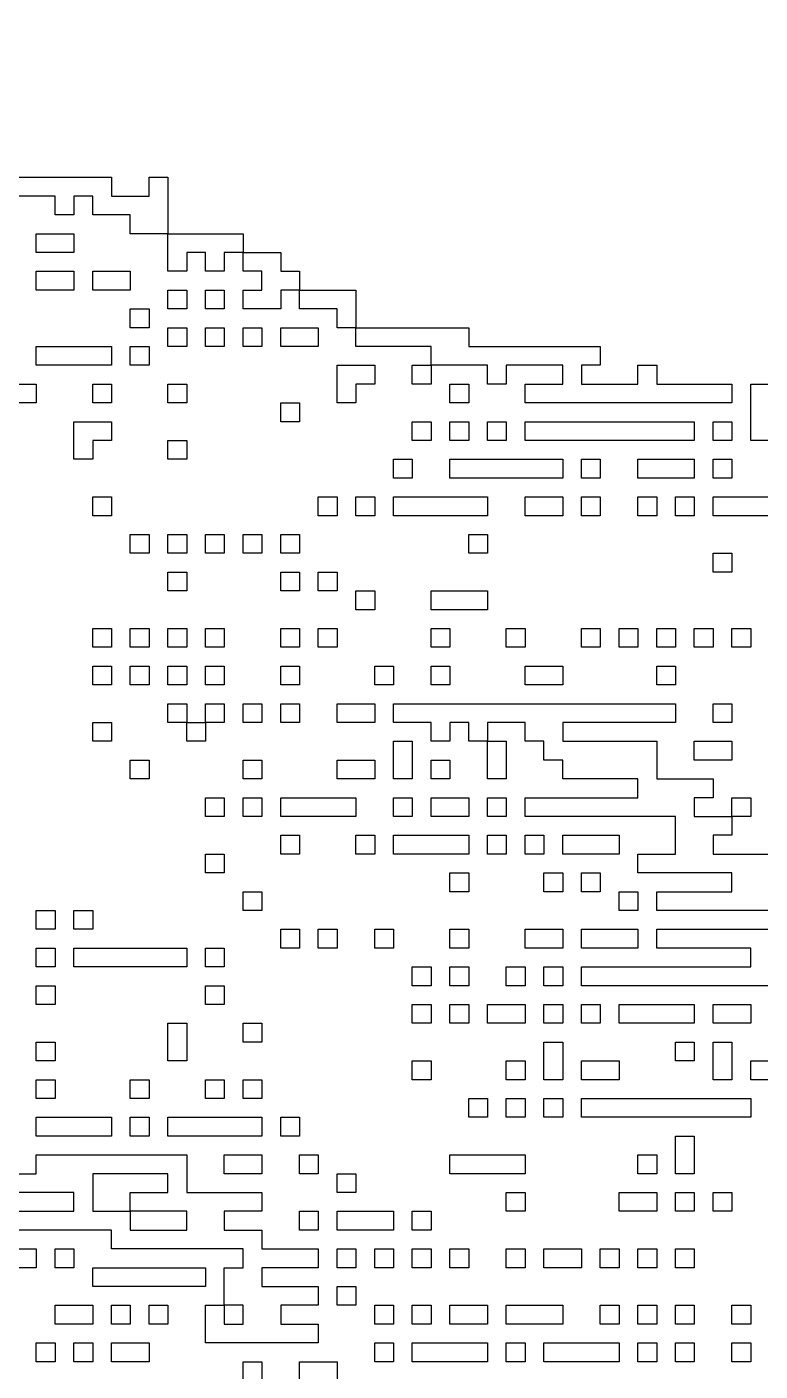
# Model space of a CAD drawing. Header units: inches. Extents: x 0.02 to 6.01, y 0.01 to 5.6.
# Drawn here: x 3.3232 to 3.514, y 3.4716 to 3.8215 of the extents above; entities that cross this region are included whole.
import ezdxf

# ---------------------------------------------------------------- set-up
doc = ezdxf.new("R2010")
doc.units = ezdxf.units.IN
doc.header["$MEASUREMENT"] = 0
for name, color, linetype in [('Bottom Layer', 5, 'Continuous'), ('Bottom Overlay', 54, 'Continuous'), ('Top Layer', 1, 'Continuous')]:
    doc.layers.add(name, color=color, linetype=linetype)

msp = doc.modelspace()

# ---------------------------------------------------------------- linework, layer by layer
at = {"layer": 'Bottom Layer'}
msp.add_lwpolyline([(4.54993, 5.5954, 0.01, 0.01, -0.760418), (3.00371, 0.01993, 0.01, 0.01, 0)], format="xyseb", dxfattribs=at)
at = {"layer": 'Bottom Overlay'}
for p, q in [((3.31585, 3.78231), (3.34521, 3.78231)), ((3.34521, 3.78231), (3.34521, 3.77741)), ((3.355, 3.77741), (3.355, 3.78231)), ((3.355, 3.78231), (3.35989, 3.78231)), ((3.35989, 3.78231), (3.35989, 3.76763)), ((3.33053, 3.77741), (3.32075, 3.77741)), ((3.33053, 3.77252), (3.33053, 3.77741)), ((3.34032, 3.77741), (3.33543, 3.77741)), ((3.33543, 3.77741), (3.33543, 3.77252)), ((3.34032, 3.77252), (3.34032, 3.77741)), ((3.34521, 3.77741), (3.35011, 3.77741)), ((3.35011, 3.77741), (3.355, 3.77741)), ((3.33543, 3.77252), (3.33053, 3.77252)), ((3.35011, 3.77252), (3.34032, 3.77252)), ((3.35011, 3.76763), (3.35011, 3.77252)), ((3.32564, 3.76273), (3.32564, 3.76763)), ((3.32564, 3.76763), (3.33053, 3.76763)), ((3.33053, 3.76763), (3.33543, 3.76763)), ((3.33543, 3.76763), (3.33543, 3.76273)), ((3.35989, 3.76763), (3.35011, 3.76763)), ((3.35989, 3.75784), (3.35989, 3.76763)), ((3.35989, 3.76763), (3.37947, 3.76763)), ((3.37947, 3.76763), (3.37947, 3.76273)), ((3.33543, 3.76273), (3.32564, 3.76273)), ((3.36479, 3.76273), (3.36479, 3.75784)), ((3.36968, 3.76273), (3.36479, 3.76273)), ((3.36968, 3.75784), (3.36968, 3.76273)), ((3.37947, 3.76273), (3.37457, 3.76273)), ((3.37457, 3.76273), (3.37457, 3.75784)), ((3.37947, 3.75784), (3.37947, 3.76273)), ((3.37947, 3.76273), (3.38925, 3.76273)), ((3.38925, 3.76273), (3.38925, 3.75784)), ((3.32564, 3.75295), (3.32564, 3.75784)), ((3.32564, 3.75784), (3.33053, 3.75784)), ((3.33053, 3.75784), (3.33543, 3.75784)), ((3.33543, 3.75784), (3.33543, 3.75295)), ((3.34032, 3.75295), (3.34032, 3.75784)), ((3.34032, 3.75784), (3.35011, 3.75784)), ((3.35011, 3.75784), (3.35011, 3.75295)), ((3.36479, 3.75784), (3.35989, 3.75784)), ((3.37457, 3.75784), (3.36968, 3.75784)), ((3.38436, 3.75784), (3.37947, 3.75784)), ((3.38436, 3.75295), (3.38436, 3.75784)), ((3.38925, 3.75784), (3.39415, 3.75784)), ((3.39415, 3.75784), (3.39415, 3.75295)), ((3.33543, 3.75295), (3.32564, 3.75295)), ((3.35011, 3.75295), (3.34032, 3.75295)), ((3.35989, 3.75295), (3.36479, 3.75295)), ((3.35989, 3.74805), (3.35989, 3.75295)), ((3.36479, 3.75295), (3.36479, 3.74805)), ((3.36968, 3.74805), (3.36968, 3.75295)), ((3.36968, 3.75295), (3.37457, 3.75295)), ((3.37457, 3.75295), (3.37457, 3.74805)), ((3.37947, 3.74805), (3.37947, 3.75295)), ((3.37947, 3.75295), (3.38436, 3.75295)), ((3.39415, 3.75295), (3.38925, 3.75295)), ((3.38925, 3.75295), (3.38925, 3.74805)), ((3.39415, 3.74805), (3.39415, 3.75295)), ((3.39415, 3.75295), (3.40393, 3.75295)), ((3.40393, 3.75295), (3.40883, 3.75295)), ((3.40883, 3.75295), (3.40883, 3.74316)), ((3.35011, 3.74316), (3.35011, 3.74805)), ((3.35011, 3.74805), (3.355, 3.74805)), ((3.355, 3.74805), (3.355, 3.74316)), ((3.36479, 3.74805), (3.35989, 3.74805)), ((3.37457, 3.74805), (3.36968, 3.74805)), ((3.38925, 3.74805), (3.37947, 3.74805)), ((3.40393, 3.74805), (3.39415, 3.74805)), ((3.40393, 3.74316), (3.40393, 3.74805)), ((3.355, 3.74316), (3.35011, 3.74316)), ((3.35989, 3.73827), (3.35989, 3.74316)), ((3.35989, 3.74316), (3.36479, 3.74316)), ((3.36479, 3.74316), (3.36479, 3.73827)), ((3.36968, 3.73827), (3.36968, 3.74316)), ((3.36968, 3.74316), (3.37457, 3.74316)), ((3.37457, 3.74316), (3.37457, 3.73827)), ((3.37947, 3.73827), (3.37947, 3.74316)), ((3.37947, 3.74316), (3.38436, 3.74316)), ((3.38436, 3.74316), (3.38436, 3.73827)), ((3.38925, 3.73827), (3.38925, 3.74316)), ((3.38925, 3.74316), (3.39904, 3.74316)), ((3.39904, 3.74316), (3.39904, 3.73827)), ((3.40883, 3.74316), (3.40393, 3.74316)), ((3.40883, 3.73827), (3.40883, 3.74316)), ((3.40883, 3.74316), (3.43819, 3.74316)), ((3.43819, 3.74316), (3.43819, 3.73827)), ((3.32564, 3.73337), (3.32564, 3.73827)), ((3.32564, 3.73827), (3.33053, 3.73827)), ((3.33053, 3.73827), (3.33543, 3.73827)), ((3.33543, 3.73827), (3.34521, 3.73827)), ((3.34521, 3.73827), (3.34521, 3.73337)), ((3.35011, 3.73337), (3.35011, 3.73827)), ((3.35011, 3.73827), (3.355, 3.73827)), ((3.355, 3.73827), (3.355, 3.73337)), ((3.36479, 3.73827), (3.35989, 3.73827)), ((3.37457, 3.73827), (3.36968, 3.73827)), ((3.38436, 3.73827), (3.37947, 3.73827)), ((3.39904, 3.73827), (3.38925, 3.73827)), ((3.4284, 3.73827), (3.40883, 3.73827)), ((3.4284, 3.73337), (3.4284, 3.73827)), ((3.43819, 3.73827), (3.47244, 3.73827)), ((3.47244, 3.73827), (3.47244, 3.73337)), ((3.34521, 3.73337), (3.32564, 3.73337)), ((3.355, 3.73337), (3.35011, 3.73337)), ((3.40393, 3.72848), (3.40393, 3.73337)), ((3.40393, 3.73337), (3.41372, 3.73337)), ((3.41372, 3.73337), (3.41372, 3.72848)), ((3.42351, 3.73337), (3.4284, 3.73337)), ((3.42351, 3.72848), (3.42351, 3.73337)), ((3.4284, 3.73337), (3.4284, 3.72848)), ((3.44308, 3.73337), (3.4284, 3.73337)), ((3.44308, 3.72848), (3.44308, 3.73337)), ((3.46265, 3.73337), (3.44797, 3.73337)), ((3.44797, 3.73337), (3.44797, 3.72848)), ((3.46265, 3.72848), (3.46265, 3.73337)), ((3.47244, 3.73337), (3.46755, 3.73337)), ((3.46755, 3.73337), (3.46755, 3.72848)), ((3.48223, 3.72848), (3.48223, 3.73337)), ((3.48223, 3.73337), (3.48712, 3.73337)), ((3.48712, 3.73337), (3.48712, 3.72848)), ((3.32075, 3.72848), (3.32564, 3.72848)), ((3.32564, 3.72848), (3.32564, 3.72359)), ((3.34032, 3.72359), (3.34032, 3.72848)), ((3.34032, 3.72848), (3.34521, 3.72848)), ((3.34521, 3.72848), (3.34521, 3.72359)), ((3.35989, 3.72359), (3.35989, 3.72848)), ((3.35989, 3.72848), (3.36479, 3.72848)), ((3.36479, 3.72848), (3.36479, 3.72359)), ((3.40393, 3.72359), (3.40393, 3.72848)), ((3.41372, 3.72848), (3.40883, 3.72848)), ((3.40883, 3.72848), (3.40883, 3.72359)), ((3.4284, 3.72848), (3.42351, 3.72848)), ((3.43329, 3.72848), (3.43819, 3.72848)), ((3.43329, 3.72359), (3.43329, 3.72848)), ((3.43819, 3.72848), (3.43819, 3.72359)), ((3.44797, 3.72848), (3.44308, 3.72848)), ((3.45287, 3.72359), (3.45287, 3.72848)), ((3.45287, 3.72848), (3.46265, 3.72848)), ((3.46755, 3.72848), (3.48223, 3.72848)), ((3.48712, 3.72848), (3.50669, 3.72848)), ((3.50669, 3.72848), (3.50669, 3.72359)), ((3.51159, 3.71869), (3.51159, 3.72848)), ((3.51159, 3.72848), (3.51648, 3.72848)), ((3.32564, 3.72359), (3.32075, 3.72359)), ((3.34521, 3.72359), (3.34032, 3.72359)), ((3.36479, 3.72359), (3.35989, 3.72359)), ((3.38925, 3.71869), (3.38925, 3.72359)), ((3.38925, 3.72359), (3.39415, 3.72359)), ((3.39415, 3.72359), (3.39415, 3.71869)), ((3.40883, 3.72359), (3.40393, 3.72359)), ((3.43819, 3.72359), (3.43329, 3.72359)), ((3.46265, 3.72359), (3.45287, 3.72359)), ((3.46755, 3.72359), (3.46265, 3.72359)), ((3.50669, 3.72359), (3.46755, 3.72359)), ((3.33543, 3.71869), (3.34032, 3.71869)), ((3.33543, 3.70891), (3.33543, 3.71869)), ((3.34032, 3.71869), (3.34521, 3.71869)), ((3.34521, 3.71869), (3.34521, 3.7138)), ((3.39415, 3.71869), (3.38925, 3.71869)), ((3.42351, 3.7138), (3.42351, 3.71869)), ((3.42351, 3.71869), (3.4284, 3.71869)), ((3.4284, 3.71869), (3.4284, 3.7138)), ((3.43329, 3.7138), (3.43329, 3.71869)), ((3.43329, 3.71869), (3.43819, 3.71869)), ((3.43819, 3.71869), (3.43819, 3.7138)), ((3.44308, 3.71869), (3.44797, 3.71869)), ((3.44308, 3.7138), (3.44308, 3.71869)), ((3.44797, 3.71869), (3.44797, 3.7138)), ((3.45287, 3.7138), (3.45287, 3.71869)), ((3.45287, 3.71869), (3.49691, 3.71869)), ((3.49691, 3.71869), (3.49691, 3.7138)), ((3.5018, 3.7138), (3.5018, 3.71869)), ((3.5018, 3.71869), (3.50669, 3.71869)), ((3.50669, 3.71869), (3.50669, 3.7138)), ((3.51159, 3.7138), (3.51159, 3.71869)), ((3.34521, 3.7138), (3.34032, 3.7138)), ((3.34032, 3.7138), (3.34032, 3.70891)), ((3.35989, 3.70891), (3.35989, 3.7138)), ((3.35989, 3.7138), (3.36479, 3.7138)), ((3.36479, 3.7138), (3.36479, 3.70891)), ((3.4284, 3.7138), (3.42351, 3.7138)), ((3.43819, 3.7138), (3.43329, 3.7138)), ((3.44797, 3.7138), (3.44308, 3.7138)), ((3.48712, 3.7138), (3.45287, 3.7138)), ((3.49201, 3.7138), (3.48712, 3.7138)), ((3.49691, 3.7138), (3.49201, 3.7138)), ((3.50669, 3.7138), (3.5018, 3.7138)), ((3.51648, 3.7138), (3.51159, 3.7138)), ((3.34032, 3.70891), (3.33543, 3.70891)), ((3.36479, 3.70891), (3.35989, 3.70891)), ((3.41861, 3.70401), (3.41861, 3.70891)), ((3.41861, 3.70891), (3.42351, 3.70891)), ((3.42351, 3.70891), (3.42351, 3.70401)), ((3.43329, 3.70401), (3.43329, 3.70891)), ((3.43329, 3.70891), (3.46265, 3.70891)), ((3.46265, 3.70891), (3.46265, 3.70401)), ((3.46755, 3.70401), (3.46755, 3.70891)), ((3.46755, 3.70891), (3.47244, 3.70891)), ((3.47244, 3.70891), (3.47244, 3.70401)), ((3.48223, 3.70401), (3.48223, 3.70891)), ((3.48223, 3.70891), (3.48712, 3.70891)), ((3.48712, 3.70891), (3.49201, 3.70891)), ((3.49201, 3.70891), (3.49691, 3.70891)), ((3.49691, 3.70891), (3.49691, 3.70401)), ((3.5018, 3.70401), (3.5018, 3.70891)), ((3.5018, 3.70891), (3.50669, 3.70891)), ((3.50669, 3.70891), (3.50669, 3.70401)), ((3.42351, 3.70401), (3.41861, 3.70401)), ((3.46265, 3.70401), (3.43329, 3.70401)), ((3.47244, 3.70401), (3.46755, 3.70401)), ((3.49691, 3.70401), (3.48223, 3.70401)), ((3.50669, 3.70401), (3.5018, 3.70401)), ((3.34032, 3.69423), (3.34032, 3.69912)), ((3.34032, 3.69912), (3.34521, 3.69912)), ((3.34521, 3.69912), (3.34521, 3.69423)), ((3.39904, 3.69423), (3.39904, 3.69912)), ((3.39904, 3.69912), (3.40393, 3.69912)), ((3.40393, 3.69912), (3.40393, 3.69423)), ((3.40883, 3.69423), (3.40883, 3.69912)), ((3.40883, 3.69912), (3.41372, 3.69912)), ((3.41372, 3.69912), (3.41372, 3.69423)), ((3.41861, 3.69423), (3.41861, 3.69912)), ((3.41861, 3.69912), (3.42351, 3.69912)), ((3.42351, 3.69912), (3.4284, 3.69912)), ((3.4284, 3.69912), (3.44308, 3.69912)), ((3.44308, 3.69912), (3.44308, 3.69423)), ((3.45287, 3.69423), (3.45287, 3.69912)), ((3.45287, 3.69912), (3.46265, 3.69912)), ((3.46265, 3.69912), (3.46265, 3.69423)), ((3.46755, 3.69423), (3.46755, 3.69912)), ((3.46755, 3.69912), (3.47244, 3.69912)), ((3.47244, 3.69912), (3.47244, 3.69423)), ((3.48223, 3.69912), (3.48712, 3.69912)), ((3.48223, 3.69423), (3.48223, 3.69912)), ((3.48712, 3.69912), (3.48712, 3.69423)), ((3.49201, 3.69423), (3.49201, 3.69912)), ((3.49201, 3.69912), (3.49691, 3.69912)), ((3.49691, 3.69912), (3.49691, 3.69423)), ((3.5018, 3.69423), (3.5018, 3.69912)), ((3.5018, 3.69912), (3.52137, 3.69912)), ((3.34521, 3.69423), (3.34032, 3.69423)), ((3.40393, 3.69423), (3.39904, 3.69423)), ((3.41372, 3.69423), (3.40883, 3.69423)), ((3.44308, 3.69423), (3.41861, 3.69423)), ((3.45776, 3.69423), (3.45287, 3.69423)), ((3.46265, 3.69423), (3.45776, 3.69423)), ((3.47244, 3.69423), (3.46755, 3.69423)), ((3.48712, 3.69423), (3.48223, 3.69423)), ((3.49691, 3.69423), (3.49201, 3.69423)), ((3.52137, 3.69423), (3.5018, 3.69423)), ((3.35011, 3.68444), (3.35011, 3.68933)), ((3.35011, 3.68933), (3.355, 3.68933)), ((3.355, 3.68933), (3.355, 3.68444)), ((3.35989, 3.68444), (3.35989, 3.68933)), ((3.35989, 3.68933), (3.36479, 3.68933)), ((3.36479, 3.68933), (3.36479, 3.68444)), ((3.36968, 3.68444), (3.36968, 3.68933)), ((3.36968, 3.68933), (3.37457, 3.68933)), ((3.37457, 3.68933), (3.37457, 3.68444)), ((3.37947, 3.68933), (3.38436, 3.68933)), ((3.37947, 3.68444), (3.37947, 3.68933)), ((3.38436, 3.68933), (3.38436, 3.68444)), ((3.38925, 3.68933), (3.39415, 3.68933)), ((3.38925, 3.68444), (3.38925, 3.68933)), ((3.39415, 3.68933), (3.39415, 3.68444)), ((3.43819, 3.68933), (3.44308, 3.68933)), ((3.43819, 3.68444), (3.43819, 3.68933)), ((3.44308, 3.68933), (3.44308, 3.68444)), ((3.355, 3.68444), (3.35011, 3.68444)), ((3.36479, 3.68444), (3.35989, 3.68444)), ((3.37457, 3.68444), (3.36968, 3.68444)), ((3.38436, 3.68444), (3.37947, 3.68444)), ((3.39415, 3.68444), (3.38925, 3.68444)), ((3.44308, 3.68444), (3.43819, 3.68444)), ((3.5018, 3.67955), (3.5018, 3.68444)), ((3.5018, 3.68444), (3.50669, 3.68444)), ((3.50669, 3.68444), (3.50669, 3.67955)), ((3.35989, 3.67465), (3.35989, 3.67955)), ((3.35989, 3.67955), (3.36479, 3.67955)), ((3.36479, 3.67955), (3.36479, 3.67465)), ((3.38925, 3.67465), (3.38925, 3.67955)), ((3.38925, 3.67955), (3.39415, 3.67955)), ((3.39415, 3.67955), (3.39415, 3.67465)), ((3.39904, 3.67955), (3.40393, 3.67955)), ((3.39904, 3.67465), (3.39904, 3.67955)), ((3.40393, 3.67955), (3.40393, 3.67465)), ((3.50669, 3.67955), (3.5018, 3.67955)), ((3.36479, 3.67465), (3.35989, 3.67465)), ((3.39415, 3.67465), (3.38925, 3.67465)), ((3.40393, 3.67465), (3.39904, 3.67465)), ((3.40883, 3.67465), (3.41372, 3.67465)), ((3.40883, 3.66976), (3.40883, 3.67465)), ((3.41372, 3.67465), (3.41372, 3.66976)), ((3.4284, 3.66976), (3.4284, 3.67465)), ((3.4284, 3.67465), (3.44308, 3.67465)), ((3.44308, 3.67465), (3.44308, 3.66976)), ((3.41372, 3.66976), (3.40883, 3.66976)), ((3.44308, 3.66976), (3.4284, 3.66976)), ((3.34032, 3.65997), (3.34032, 3.66487)), ((3.34032, 3.66487), (3.34521, 3.66487)), ((3.34521, 3.66487), (3.34521, 3.65997)), ((3.35011, 3.65997), (3.35011, 3.66487)), ((3.35011, 3.66487), (3.355, 3.66487)), ((3.355, 3.66487), (3.355, 3.65997)), ((3.35989, 3.65997), (3.35989, 3.66487)), ((3.35989, 3.66487), (3.36479, 3.66487)), ((3.36479, 3.66487), (3.36479, 3.65997)), ((3.36968, 3.65997), (3.36968, 3.66487)), ((3.36968, 3.66487), (3.37457, 3.66487)), ((3.37457, 3.66487), (3.37457, 3.65997)), ((3.38925, 3.65997), (3.38925, 3.66487)), ((3.38925, 3.66487), (3.39415, 3.66487)), ((3.39415, 3.66487), (3.39415, 3.65997)), ((3.39904, 3.65997), (3.39904, 3.66487)), ((3.39904, 3.66487), (3.40393, 3.66487)), ((3.40393, 3.66487), (3.40393, 3.65997)), ((3.4284, 3.65997), (3.4284, 3.66487)), ((3.4284, 3.66487), (3.43329, 3.66487)), ((3.43329, 3.66487), (3.43329, 3.65997)), ((3.44797, 3.66487), (3.45287, 3.66487)), ((3.44797, 3.65997), (3.44797, 3.66487)), ((3.45287, 3.66487), (3.45287, 3.65997)), ((3.46755, 3.65997), (3.46755, 3.66487)), ((3.46755, 3.66487), (3.47244, 3.66487)), ((3.47244, 3.66487), (3.47244, 3.65997)), ((3.47733, 3.65997), (3.47733, 3.66487)), ((3.47733, 3.66487), (3.48223, 3.66487)), ((3.48223, 3.66487), (3.48223, 3.65997)), ((3.48712, 3.65997), (3.48712, 3.66487)), ((3.48712, 3.66487), (3.49201, 3.66487)), ((3.49201, 3.66487), (3.49201, 3.65997)), ((3.49691, 3.65997), (3.49691, 3.66487)), ((3.49691, 3.66487), (3.5018, 3.66487)), ((3.5018, 3.66487), (3.5018, 3.65997)), ((3.50669, 3.65997), (3.50669, 3.66487)), ((3.50669, 3.66487), (3.51159, 3.66487)), ((3.51159, 3.66487), (3.51159, 3.65997)), ((3.34521, 3.65997), (3.34032, 3.65997)), ((3.355, 3.65997), (3.35011, 3.65997)), ((3.36479, 3.65997), (3.35989, 3.65997)), ((3.37457, 3.65997), (3.36968, 3.65997)), ((3.39415, 3.65997), (3.38925, 3.65997)), ((3.40393, 3.65997), (3.39904, 3.65997)), ((3.43329, 3.65997), (3.4284, 3.65997)), ((3.45287, 3.65997), (3.44797, 3.65997)), ((3.47244, 3.65997), (3.46755, 3.65997)), ((3.48223, 3.65997), (3.47733, 3.65997)), ((3.49201, 3.65997), (3.48712, 3.65997)), ((3.5018, 3.65997), (3.49691, 3.65997)), ((3.51159, 3.65997), (3.50669, 3.65997)), ((3.34032, 3.65019), (3.34032, 3.65508)), ((3.34032, 3.65508), (3.34521, 3.65508)), ((3.34521, 3.65508), (3.34521, 3.65019)), ((3.35011, 3.65508), (3.355, 3.65508)), ((3.35011, 3.65019), (3.35011, 3.65508)), ((3.355, 3.65508), (3.355, 3.65019)), ((3.35989, 3.65508), (3.36479, 3.65508)), ((3.35989, 3.65019), (3.35989, 3.65508)), ((3.36479, 3.65508), (3.36479, 3.65019)), ((3.36968, 3.65019), (3.36968, 3.65508)), ((3.36968, 3.65508), (3.37457, 3.65508)), ((3.37457, 3.65508), (3.37457, 3.65019)), ((3.38925, 3.65508), (3.39415, 3.65508)), ((3.38925, 3.65019), (3.38925, 3.65508)), ((3.39415, 3.65508), (3.39415, 3.65019)), ((3.41372, 3.65019), (3.41372, 3.65508)), ((3.41372, 3.65508), (3.41861, 3.65508)), ((3.41861, 3.65508), (3.41861, 3.65019)), ((3.4284, 3.65019), (3.4284, 3.65508)), ((3.4284, 3.65508), (3.43329, 3.65508)), ((3.43329, 3.65508), (3.43329, 3.65019)), ((3.45287, 3.65019), (3.45287, 3.65508)), ((3.45287, 3.65508), (3.46265, 3.65508)), ((3.46265, 3.65508), (3.46265, 3.65019)), ((3.48712, 3.65508), (3.49201, 3.65508)), ((3.48712, 3.65019), (3.48712, 3.65508)), ((3.49201, 3.65508), (3.49201, 3.65019)), ((3.34521, 3.65019), (3.34032, 3.65019)), ((3.355, 3.65019), (3.35011, 3.65019)), ((3.36479, 3.65019), (3.35989, 3.65019)), ((3.37457, 3.65019), (3.36968, 3.65019)), ((3.39415, 3.65019), (3.38925, 3.65019)), ((3.41861, 3.65019), (3.41372, 3.65019)), ((3.43329, 3.65019), (3.4284, 3.65019)), ((3.46265, 3.65019), (3.45287, 3.65019)), ((3.49201, 3.65019), (3.48712, 3.65019)), ((3.35989, 3.6404), (3.35989, 3.64529)), ((3.35989, 3.64529), (3.36479, 3.64529)), ((3.36479, 3.64529), (3.36479, 3.6404)), ((3.36968, 3.6404), (3.36968, 3.64529)), ((3.36968, 3.64529), (3.37457, 3.64529)), ((3.37457, 3.64529), (3.37457, 3.6404)), ((3.37947, 3.6404), (3.37947, 3.64529)), ((3.37947, 3.64529), (3.38436, 3.64529)), ((3.38436, 3.64529), (3.38436, 3.6404)), ((3.38925, 3.64529), (3.39415, 3.64529)), ((3.38925, 3.6404), (3.38925, 3.64529)), ((3.39415, 3.64529), (3.39415, 3.6404)), ((3.40393, 3.6404), (3.40393, 3.64529)), ((3.40393, 3.64529), (3.41372, 3.64529)), ((3.41372, 3.64529), (3.41372, 3.6404)), ((3.41861, 3.6404), (3.41861, 3.64529)), ((3.41861, 3.64529), (3.49201, 3.64529)), ((3.49201, 3.64529), (3.49201, 3.6404)), ((3.5018, 3.6404), (3.5018, 3.64529)), ((3.5018, 3.64529), (3.50669, 3.64529)), ((3.50669, 3.64529), (3.50669, 3.6404)), ((3.34032, 3.6404), (3.34521, 3.6404)), ((3.34032, 3.63551), (3.34032, 3.6404)), ((3.34521, 3.6404), (3.34521, 3.63551)), ((3.36479, 3.6404), (3.35989, 3.6404)), ((3.36479, 3.63551), (3.36479, 3.6404)), ((3.36479, 3.6404), (3.36968, 3.6404)), ((3.36968, 3.6404), (3.36968, 3.63551)), ((3.37457, 3.6404), (3.36968, 3.6404)), ((3.38436, 3.6404), (3.37947, 3.6404)), ((3.39415, 3.6404), (3.38925, 3.6404)), ((3.41372, 3.6404), (3.40393, 3.6404)), ((3.4284, 3.6404), (3.41861, 3.6404)), ((3.4284, 3.63551), (3.4284, 3.6404)), ((3.43819, 3.6404), (3.43329, 3.6404)), ((3.43329, 3.6404), (3.43329, 3.63551)), ((3.43819, 3.63551), (3.43819, 3.6404)), ((3.45287, 3.6404), (3.44308, 3.6404)), ((3.44308, 3.6404), (3.44308, 3.63551)), ((3.45287, 3.63551), (3.45287, 3.6404)), ((3.49201, 3.6404), (3.46265, 3.6404)), ((3.46265, 3.6404), (3.46265, 3.63551)), ((3.50669, 3.6404), (3.5018, 3.6404)), ((3.34521, 3.63551), (3.34032, 3.63551)), ((3.36968, 3.63551), (3.36479, 3.63551)), ((3.41861, 3.62572), (3.41861, 3.63551)), ((3.41861, 3.63551), (3.42351, 3.63551)), ((3.42351, 3.63551), (3.42351, 3.62572)), ((3.43329, 3.63551), (3.4284, 3.63551)), ((3.44308, 3.63551), (3.43819, 3.63551)), ((3.44308, 3.63061), (3.44308, 3.63551)), ((3.44308, 3.63551), (3.44797, 3.63551)), ((3.44797, 3.63551), (3.44797, 3.62572)), ((3.45776, 3.63551), (3.45287, 3.63551)), ((3.45776, 3.63061), (3.45776, 3.63551)), ((3.46265, 3.63551), (3.48712, 3.63551)), ((3.48712, 3.63551), (3.48712, 3.62572)), ((3.49691, 3.63061), (3.49691, 3.63551)), ((3.49691, 3.63551), (3.50669, 3.63551)), ((3.50669, 3.63551), (3.50669, 3.63061)), ((3.35011, 3.62572), (3.35011, 3.63061)), ((3.35011, 3.63061), (3.355, 3.63061)), ((3.355, 3.63061), (3.355, 3.62572)), ((3.37947, 3.62572), (3.37947, 3.63061)), ((3.37947, 3.63061), (3.38436, 3.63061)), ((3.38436, 3.63061), (3.38436, 3.62572)), ((3.40393, 3.62572), (3.40393, 3.63061)), ((3.40393, 3.63061), (3.40883, 3.63061)), ((3.40883, 3.63061), (3.41372, 3.63061)), ((3.41372, 3.63061), (3.41372, 3.62572)), ((3.4284, 3.62572), (3.4284, 3.63061)), ((3.4284, 3.63061), (3.43329, 3.63061)), ((3.43329, 3.63061), (3.43329, 3.62572)), ((3.44308, 3.62572), (3.44308, 3.63061)), ((3.46265, 3.63061), (3.45776, 3.63061)), ((3.46265, 3.62572), (3.46265, 3.63061)), ((3.50669, 3.63061), (3.49691, 3.63061)), ((3.355, 3.62572), (3.35011, 3.62572)), ((3.38436, 3.62572), (3.37947, 3.62572)), ((3.41372, 3.62572), (3.40393, 3.62572)), ((3.42351, 3.62572), (3.41861, 3.62572)), ((3.43329, 3.62572), (3.4284, 3.62572)), ((3.44797, 3.62572), (3.44308, 3.62572)), ((3.48223, 3.62572), (3.46265, 3.62572)), ((3.48223, 3.62083), (3.48223, 3.62572)), ((3.48712, 3.62572), (3.5018, 3.62572)), ((3.5018, 3.62572), (3.5018, 3.62083)), ((3.36968, 3.61593), (3.36968, 3.62083)), ((3.36968, 3.62083), (3.37457, 3.62083)), ((3.37457, 3.62083), (3.37457, 3.61593)), ((3.37947, 3.61593), (3.37947, 3.62083)), ((3.37947, 3.62083), (3.38436, 3.62083)), ((3.38436, 3.62083), (3.38436, 3.61593)), ((3.38925, 3.61593), (3.38925, 3.62083)), ((3.38925, 3.62083), (3.39415, 3.62083)), ((3.39415, 3.62083), (3.39904, 3.62083)), ((3.39904, 3.62083), (3.40883, 3.62083)), ((3.40883, 3.62083), (3.40883, 3.61593)), ((3.41861, 3.61593), (3.41861, 3.62083)), ((3.41861, 3.62083), (3.42351, 3.62083)), ((3.42351, 3.62083), (3.42351, 3.61593)), ((3.4284, 3.61593), (3.4284, 3.62083)), ((3.4284, 3.62083), (3.43819, 3.62083)), ((3.43819, 3.62083), (3.43819, 3.61593)), ((3.44308, 3.61593), (3.44308, 3.62083)), ((3.44308, 3.62083), (3.44797, 3.62083)), ((3.44797, 3.62083), (3.44797, 3.61593)), ((3.45287, 3.61593), (3.45287, 3.62083)), ((3.45287, 3.62083), (3.48223, 3.62083)), ((3.5018, 3.62083), (3.49691, 3.62083)), ((3.49691, 3.62083), (3.49691, 3.61593)), ((3.50669, 3.61593), (3.50669, 3.62083)), ((3.50669, 3.62083), (3.51159, 3.62083)), ((3.51159, 3.62083), (3.51159, 3.61593)), ((3.37457, 3.61593), (3.36968, 3.61593)), ((3.38436, 3.61593), (3.37947, 3.61593)), ((3.40883, 3.61593), (3.38925, 3.61593)), ((3.42351, 3.61593), (3.41861, 3.61593)), ((3.43819, 3.61593), (3.4284, 3.61593)), ((3.44797, 3.61593), (3.44308, 3.61593)), ((3.48712, 3.61593), (3.45287, 3.61593)), ((3.49201, 3.61593), (3.48712, 3.61593)), ((3.49201, 3.60615), (3.49201, 3.61593)), ((3.49691, 3.61593), (3.50669, 3.61593)), ((3.51159, 3.61593), (3.50669, 3.61593)), ((3.50669, 3.61593), (3.50669, 3.61104)), ((3.38925, 3.60615), (3.38925, 3.61104)), ((3.38925, 3.61104), (3.39415, 3.61104)), ((3.39415, 3.61104), (3.39415, 3.60615)), ((3.40883, 3.60615), (3.40883, 3.61104)), ((3.40883, 3.61104), (3.41372, 3.61104)), ((3.41372, 3.61104), (3.41372, 3.60615)), ((3.41861, 3.60615), (3.41861, 3.61104)), ((3.41861, 3.61104), (3.4284, 3.61104)), ((3.4284, 3.61104), (3.43329, 3.61104)), ((3.43329, 3.61104), (3.43819, 3.61104)), ((3.43819, 3.61104), (3.43819, 3.60615)), ((3.44308, 3.61104), (3.44797, 3.61104)), ((3.44308, 3.60615), (3.44308, 3.61104)), ((3.44797, 3.61104), (3.44797, 3.60615)), ((3.45287, 3.60615), (3.45287, 3.61104)), ((3.45287, 3.61104), (3.45776, 3.61104)), ((3.45776, 3.61104), (3.45776, 3.60615)), ((3.46265, 3.60615), (3.46265, 3.61104)), ((3.46265, 3.61104), (3.47733, 3.61104)), ((3.47733, 3.61104), (3.47733, 3.60615)), ((3.50669, 3.61104), (3.5018, 3.61104)), ((3.5018, 3.61104), (3.5018, 3.60615)), ((3.36968, 3.60125), (3.36968, 3.60615)), ((3.36968, 3.60615), (3.37457, 3.60615)), ((3.37457, 3.60615), (3.37457, 3.60125)), ((3.39415, 3.60615), (3.38925, 3.60615)), ((3.41372, 3.60615), (3.40883, 3.60615)), ((3.43819, 3.60615), (3.41861, 3.60615)), ((3.44797, 3.60615), (3.44308, 3.60615)), ((3.45776, 3.60615), (3.45287, 3.60615)), ((3.46755, 3.60615), (3.46265, 3.60615)), ((3.47244, 3.60615), (3.46755, 3.60615)), ((3.47733, 3.60615), (3.47244, 3.60615)), ((3.48223, 3.60125), (3.48223, 3.60615)), ((3.48223, 3.60615), (3.49201, 3.60615)), ((3.5018, 3.60615), (3.51648, 3.60615)), ((3.37457, 3.60125), (3.36968, 3.60125)), ((3.43329, 3.59636), (3.43329, 3.60125)), ((3.43329, 3.60125), (3.43819, 3.60125)), ((3.43819, 3.60125), (3.43819, 3.59636)), ((3.45776, 3.60125), (3.46265, 3.60125)), ((3.45776, 3.59636), (3.45776, 3.60125)), ((3.46265, 3.60125), (3.46265, 3.59636)), ((3.46755, 3.60125), (3.47244, 3.60125)), ((3.46755, 3.59636), (3.46755, 3.60125)), ((3.47244, 3.60125), (3.47244, 3.59636)), ((3.50669, 3.60125), (3.48223, 3.60125)), ((3.50669, 3.59636), (3.50669, 3.60125)), ((3.37947, 3.59147), (3.37947, 3.59636)), ((3.37947, 3.59636), (3.38436, 3.59636)), ((3.38436, 3.59636), (3.38436, 3.59147)), ((3.43819, 3.59636), (3.43329, 3.59636)), ((3.46265, 3.59636), (3.45776, 3.59636)), ((3.47244, 3.59636), (3.46755, 3.59636)), ((3.47733, 3.59636), (3.48223, 3.59636)), ((3.47733, 3.59147), (3.47733, 3.59636)), ((3.48223, 3.59636), (3.48223, 3.59147)), ((3.48712, 3.59147), (3.48712, 3.59636)), ((3.48712, 3.59636), (3.50669, 3.59636)), ((3.32564, 3.58657), (3.32564, 3.59147)), ((3.32564, 3.59147), (3.33053, 3.59147)), ((3.33053, 3.59147), (3.33053, 3.58657)), ((3.33543, 3.58657), (3.33543, 3.59147)), ((3.33543, 3.59147), (3.34032, 3.59147)), ((3.34032, 3.59147), (3.34032, 3.58657)), ((3.38436, 3.59147), (3.37947, 3.59147)), ((3.48223, 3.59147), (3.47733, 3.59147)), ((3.51648, 3.59147), (3.48712, 3.59147)), ((3.33053, 3.58657), (3.32564, 3.58657)), ((3.34032, 3.58657), (3.33543, 3.58657)), ((3.38925, 3.58168), (3.38925, 3.58657)), ((3.38925, 3.58657), (3.39415, 3.58657)), ((3.39415, 3.58657), (3.39415, 3.58168)), ((3.39904, 3.58168), (3.39904, 3.58657)), ((3.39904, 3.58657), (3.40393, 3.58657)), ((3.40393, 3.58657), (3.40393, 3.58168)), ((3.41372, 3.58168), (3.41372, 3.58657)), ((3.41372, 3.58657), (3.41861, 3.58657)), ((3.41861, 3.58657), (3.41861, 3.58168)), ((3.43329, 3.58168), (3.43329, 3.58657)), ((3.43329, 3.58657), (3.43819, 3.58657)), ((3.43819, 3.58657), (3.43819, 3.58168)), ((3.45287, 3.58168), (3.45287, 3.58657)), ((3.45287, 3.58657), (3.45776, 3.58657)), ((3.45776, 3.58657), (3.46265, 3.58657)), ((3.46265, 3.58657), (3.46265, 3.58168)), ((3.46755, 3.58168), (3.46755, 3.58657)), ((3.46755, 3.58657), (3.48223, 3.58657)), ((3.48223, 3.58657), (3.48223, 3.58168)), ((3.48712, 3.58168), (3.48712, 3.58657)), ((3.48712, 3.58657), (3.51648, 3.58657)), ((3.32564, 3.57679), (3.32564, 3.58168)), ((3.32564, 3.58168), (3.33053, 3.58168)), ((3.33053, 3.58168), (3.33053, 3.57679)), ((3.33543, 3.57679), (3.33543, 3.58168)), ((3.33543, 3.58168), (3.34521, 3.58168)), ((3.34521, 3.58168), (3.35011, 3.58168)), ((3.35011, 3.58168), (3.36479, 3.58168)), ((3.36479, 3.58168), (3.36479, 3.57679)), ((3.36968, 3.57679), (3.36968, 3.58168)), ((3.36968, 3.58168), (3.37457, 3.58168)), ((3.37457, 3.58168), (3.37457, 3.57679)), ((3.39415, 3.58168), (3.38925, 3.58168)), ((3.40393, 3.58168), (3.39904, 3.58168)), ((3.41861, 3.58168), (3.41372, 3.58168)), ((3.43819, 3.58168), (3.43329, 3.58168)), ((3.46265, 3.58168), (3.45287, 3.58168)), ((3.47244, 3.58168), (3.46755, 3.58168)), ((3.48223, 3.58168), (3.47244, 3.58168)), ((3.51159, 3.58168), (3.48712, 3.58168)), ((3.51159, 3.57679), (3.51159, 3.58168)), ((3.33053, 3.57679), (3.32564, 3.57679)), ((3.36479, 3.57679), (3.33543, 3.57679)), ((3.37457, 3.57679), (3.36968, 3.57679)), ((3.42351, 3.57189), (3.42351, 3.57679)), ((3.42351, 3.57679), (3.4284, 3.57679)), ((3.4284, 3.57679), (3.4284, 3.57189)), ((3.43329, 3.57189), (3.43329, 3.57679)), ((3.43329, 3.57679), (3.43819, 3.57679)), ((3.43819, 3.57679), (3.43819, 3.57189)), ((3.44797, 3.57189), (3.44797, 3.57679)), ((3.44797, 3.57679), (3.45287, 3.57679)), ((3.45287, 3.57679), (3.45287, 3.57189)), ((3.45776, 3.57189), (3.45776, 3.57679)), ((3.45776, 3.57679), (3.46265, 3.57679)), ((3.46265, 3.57679), (3.46265, 3.57189)), ((3.46755, 3.57189), (3.46755, 3.57679)), ((3.46755, 3.57679), (3.51159, 3.57679)), ((3.32564, 3.567), (3.32564, 3.57189)), ((3.32564, 3.57189), (3.33053, 3.57189)), ((3.33053, 3.57189), (3.33053, 3.567)), ((3.36968, 3.57189), (3.37457, 3.57189)), ((3.36968, 3.567), (3.36968, 3.57189)), ((3.37457, 3.57189), (3.37457, 3.567)), ((3.4284, 3.57189), (3.42351, 3.57189)), ((3.43819, 3.57189), (3.43329, 3.57189)), ((3.45287, 3.57189), (3.44797, 3.57189)), ((3.46265, 3.57189), (3.45776, 3.57189)), ((3.51648, 3.57189), (3.46755, 3.57189)), ((3.33053, 3.567), (3.32564, 3.567)), ((3.37457, 3.567), (3.36968, 3.567)), ((3.42351, 3.56211), (3.42351, 3.567)), ((3.42351, 3.567), (3.4284, 3.567)), ((3.4284, 3.567), (3.4284, 3.56211)), ((3.43329, 3.56211), (3.43329, 3.567)), ((3.43329, 3.567), (3.43819, 3.567)), ((3.43819, 3.567), (3.43819, 3.56211)), ((3.44308, 3.567), (3.44797, 3.567)), ((3.44308, 3.56211), (3.44308, 3.567)), ((3.44797, 3.567), (3.45287, 3.567)), ((3.45287, 3.567), (3.45287, 3.56211)), ((3.45776, 3.56211), (3.45776, 3.567)), ((3.45776, 3.567), (3.46265, 3.567)), ((3.46265, 3.567), (3.46265, 3.56211)), ((3.46755, 3.56211), (3.46755, 3.567)), ((3.46755, 3.567), (3.47244, 3.567)), ((3.47244, 3.567), (3.47244, 3.56211)), ((3.47733, 3.56211), (3.47733, 3.567)), ((3.47733, 3.567), (3.49691, 3.567)), ((3.49691, 3.567), (3.49691, 3.56211)), ((3.5018, 3.56211), (3.5018, 3.567)), ((3.5018, 3.567), (3.51159, 3.567)), ((3.51159, 3.567), (3.51159, 3.56211)), ((3.35989, 3.56211), (3.36479, 3.56211)), ((3.35989, 3.55232), (3.35989, 3.56211)), ((3.36479, 3.56211), (3.36479, 3.55232)), ((3.37947, 3.55721), (3.37947, 3.56211)), ((3.37947, 3.56211), (3.38436, 3.56211)), ((3.38436, 3.56211), (3.38436, 3.55721)), ((3.4284, 3.56211), (3.42351, 3.56211)), ((3.43819, 3.56211), (3.43329, 3.56211)), ((3.45287, 3.56211), (3.44308, 3.56211)), ((3.46265, 3.56211), (3.45776, 3.56211)), ((3.47244, 3.56211), (3.46755, 3.56211)), ((3.48223, 3.56211), (3.47733, 3.56211)), ((3.48712, 3.56211), (3.48223, 3.56211)), ((3.49691, 3.56211), (3.48712, 3.56211)), ((3.50669, 3.56211), (3.5018, 3.56211)), ((3.51159, 3.56211), (3.50669, 3.56211)), ((3.32564, 3.55232), (3.32564, 3.55721)), ((3.32564, 3.55721), (3.33053, 3.55721)), ((3.33053, 3.55721), (3.33053, 3.55232)), ((3.38436, 3.55721), (3.37947, 3.55721)), ((3.45776, 3.54743), (3.45776, 3.55721)), ((3.45776, 3.55721), (3.46265, 3.55721)), ((3.46265, 3.55721), (3.46265, 3.54743)), ((3.49201, 3.55721), (3.49691, 3.55721)), ((3.49201, 3.55232), (3.49201, 3.55721)), ((3.49691, 3.55721), (3.49691, 3.55232)), ((3.5018, 3.54743), (3.5018, 3.55721)), ((3.5018, 3.55721), (3.50669, 3.55721)), ((3.50669, 3.55721), (3.50669, 3.54743)), ((3.33053, 3.55232), (3.32564, 3.55232)), ((3.36479, 3.55232), (3.35989, 3.55232)), ((3.42351, 3.55232), (3.4284, 3.55232)), ((3.42351, 3.54743), (3.42351, 3.55232)), ((3.4284, 3.55232), (3.4284, 3.54743)), ((3.44797, 3.54743), (3.44797, 3.55232)), ((3.44797, 3.55232), (3.45287, 3.55232)), ((3.45287, 3.55232), (3.45287, 3.54743)), ((3.46755, 3.54743), (3.46755, 3.55232)), ((3.46755, 3.55232), (3.47733, 3.55232)), ((3.47733, 3.55232), (3.47733, 3.54743)), ((3.49691, 3.55232), (3.49201, 3.55232)), ((3.51159, 3.54743), (3.51159, 3.55232)), ((3.51159, 3.55232), (3.51648, 3.55232)), ((3.32564, 3.54253), (3.32564, 3.54743)), ((3.32564, 3.54743), (3.33053, 3.54743)), ((3.33053, 3.54743), (3.33053, 3.54253)), ((3.35011, 3.54743), (3.355, 3.54743)), ((3.35011, 3.54253), (3.35011, 3.54743)), ((3.355, 3.54743), (3.355, 3.54253)), ((3.36968, 3.54253), (3.36968, 3.54743)), ((3.36968, 3.54743), (3.37457, 3.54743)), ((3.37457, 3.54743), (3.37457, 3.54253)), ((3.37947, 3.54253), (3.37947, 3.54743)), ((3.37947, 3.54743), (3.38436, 3.54743)), ((3.38436, 3.54743), (3.38436, 3.54253)), ((3.4284, 3.54743), (3.42351, 3.54743)), ((3.45287, 3.54743), (3.44797, 3.54743)), ((3.46265, 3.54743), (3.45776, 3.54743)), ((3.47733, 3.54743), (3.46755, 3.54743)), ((3.50669, 3.54743), (3.5018, 3.54743)), ((3.51648, 3.54743), (3.51159, 3.54743)), ((3.33053, 3.54253), (3.32564, 3.54253)), ((3.355, 3.54253), (3.35011, 3.54253)), ((3.37457, 3.54253), (3.36968, 3.54253)), ((3.38436, 3.54253), (3.37947, 3.54253)), ((3.43819, 3.53764), (3.43819, 3.54253)), ((3.43819, 3.54253), (3.44308, 3.54253)), ((3.44308, 3.54253), (3.44308, 3.53764)), ((3.44797, 3.53764), (3.44797, 3.54253)), ((3.44797, 3.54253), (3.45287, 3.54253)), ((3.45287, 3.54253), (3.45287, 3.53764)), ((3.45776, 3.54253), (3.46265, 3.54253)), ((3.45776, 3.53764), (3.45776, 3.54253)), ((3.46265, 3.54253), (3.46265, 3.53764)), ((3.46755, 3.53764), (3.46755, 3.54253)), ((3.46755, 3.54253), (3.48223, 3.54253)), ((3.48223, 3.54253), (3.48712, 3.54253)), ((3.48712, 3.54253), (3.51159, 3.54253)), ((3.51159, 3.54253), (3.51159, 3.53764)), ((3.32564, 3.53275), (3.32564, 3.53764)), ((3.32564, 3.53764), (3.33053, 3.53764)), ((3.33053, 3.53764), (3.33543, 3.53764)), ((3.33543, 3.53764), (3.34521, 3.53764)), ((3.34521, 3.53764), (3.34521, 3.53275)), ((3.35011, 3.53764), (3.355, 3.53764)), ((3.35011, 3.53275), (3.35011, 3.53764)), ((3.355, 3.53764), (3.355, 3.53275)), ((3.35989, 3.53275), (3.35989, 3.53764)), ((3.35989, 3.53764), (3.38436, 3.53764)), ((3.38436, 3.53764), (3.38436, 3.53275)), ((3.38925, 3.53764), (3.39415, 3.53764)), ((3.38925, 3.53275), (3.38925, 3.53764)), ((3.39415, 3.53764), (3.39415, 3.53275)), ((3.44308, 3.53764), (3.43819, 3.53764)), ((3.45287, 3.53764), (3.44797, 3.53764)), ((3.46265, 3.53764), (3.45776, 3.53764)), ((3.51159, 3.53764), (3.46755, 3.53764)), ((3.34521, 3.53275), (3.32564, 3.53275)), ((3.355, 3.53275), (3.35011, 3.53275)), ((3.36479, 3.53275), (3.35989, 3.53275)), ((3.36968, 3.53275), (3.36479, 3.53275)), ((3.38436, 3.53275), (3.36968, 3.53275)), ((3.39415, 3.53275), (3.38925, 3.53275)), ((3.49201, 3.52785), (3.49201, 3.53275)), ((3.49201, 3.53275), (3.49691, 3.53275)), ((3.49691, 3.53275), (3.49691, 3.52296)), ((3.32564, 3.52296), (3.32564, 3.52785)), ((3.32564, 3.52785), (3.36479, 3.52785)), ((3.36479, 3.52785), (3.36479, 3.51807)), ((3.37457, 3.52296), (3.37457, 3.52785)), ((3.37457, 3.52785), (3.38436, 3.52785)), ((3.38436, 3.52785), (3.38436, 3.52296)), ((3.39415, 3.52296), (3.39415, 3.52785)), ((3.39415, 3.52785), (3.39904, 3.52785)), ((3.39904, 3.52785), (3.39904, 3.52296)), ((3.43329, 3.52296), (3.43329, 3.52785)), ((3.43329, 3.52785), (3.44308, 3.52785)), ((3.44308, 3.52785), (3.44797, 3.52785)), ((3.44797, 3.52785), (3.45287, 3.52785)), ((3.45287, 3.52785), (3.45287, 3.52296)), ((3.48223, 3.52296), (3.48223, 3.52785)), ((3.48223, 3.52785), (3.48712, 3.52785)), ((3.48712, 3.52785), (3.48712, 3.52296)), ((3.49201, 3.52296), (3.49201, 3.52785)), ((3.27671, 3.52296), (3.32564, 3.52296)), ((3.35989, 3.52296), (3.34032, 3.52296)), ((3.34032, 3.52296), (3.34032, 3.51317)), ((3.35989, 3.51807), (3.35989, 3.52296)), ((3.38436, 3.52296), (3.37457, 3.52296)), ((3.39904, 3.52296), (3.39415, 3.52296)), ((3.40393, 3.52296), (3.40883, 3.52296)), ((3.40393, 3.51807), (3.40393, 3.52296)), ((3.40883, 3.52296), (3.40883, 3.51807)), ((3.45287, 3.52296), (3.43329, 3.52296)), ((3.48712, 3.52296), (3.48223, 3.52296)), ((3.49691, 3.52296), (3.49201, 3.52296)), ((3.33543, 3.51807), (3.2816, 3.51807)), ((3.33543, 3.51317), (3.33543, 3.51807)), ((3.35011, 3.51317), (3.35011, 3.51807)), ((3.35011, 3.51807), (3.35989, 3.51807)), ((3.36479, 3.51807), (3.38436, 3.51807)), ((3.38436, 3.51807), (3.38436, 3.51317)), ((3.40883, 3.51807), (3.40393, 3.51807)), ((3.44797, 3.51317), (3.44797, 3.51807)), ((3.44797, 3.51807), (3.45287, 3.51807)), ((3.45287, 3.51807), (3.45287, 3.51317)), ((3.47733, 3.51317), (3.47733, 3.51807)), ((3.47733, 3.51807), (3.48712, 3.51807)), ((3.48712, 3.51807), (3.48712, 3.51317)), ((3.49201, 3.51317), (3.49201, 3.51807)), ((3.49201, 3.51807), (3.49691, 3.51807)), ((3.49691, 3.51807), (3.49691, 3.51317)), ((3.5018, 3.51317), (3.5018, 3.51807)), ((3.5018, 3.51807), (3.50669, 3.51807)), ((3.50669, 3.51807), (3.50669, 3.51317)), ((3.29628, 3.51317), (3.33543, 3.51317)), ((3.34032, 3.51317), (3.35011, 3.51317)), ((3.35011, 3.51317), (3.35011, 3.50828)), ((3.36479, 3.51317), (3.35011, 3.51317)), ((3.36479, 3.50828), (3.36479, 3.51317)), ((3.38436, 3.51317), (3.37457, 3.51317)), ((3.37457, 3.51317), (3.37457, 3.50828)), ((3.39415, 3.50828), (3.39415, 3.51317)), ((3.39415, 3.51317), (3.39904, 3.51317)), ((3.39904, 3.51317), (3.39904, 3.50828)), ((3.40393, 3.50828), (3.40393, 3.51317)), ((3.40393, 3.51317), (3.40883, 3.51317)), ((3.40883, 3.51317), (3.41372, 3.51317)), ((3.41372, 3.51317), (3.41861, 3.51317)), ((3.41861, 3.51317), (3.41861, 3.50828)), ((3.42351, 3.50828), (3.42351, 3.51317)), ((3.42351, 3.51317), (3.4284, 3.51317)), ((3.4284, 3.51317), (3.4284, 3.50828)), ((3.45287, 3.51317), (3.44797, 3.51317)), ((3.48223, 3.51317), (3.47733, 3.51317)), ((3.48712, 3.51317), (3.48223, 3.51317)), ((3.49691, 3.51317), (3.49201, 3.51317)), ((3.50669, 3.51317), (3.5018, 3.51317)), ((3.34521, 3.50828), (3.29628, 3.50828)), ((3.34521, 3.50339), (3.34521, 3.50828)), ((3.35011, 3.50828), (3.36479, 3.50828)), ((3.37457, 3.50828), (3.38436, 3.50828)), ((3.38436, 3.50828), (3.38436, 3.50339)), ((3.39904, 3.50828), (3.39415, 3.50828)), ((3.41861, 3.50828), (3.40393, 3.50828)), ((3.4284, 3.50828), (3.42351, 3.50828)), ((3.31096, 3.50339), (3.32564, 3.50339)), ((3.32564, 3.50339), (3.32564, 3.49849)), ((3.33053, 3.49849), (3.33053, 3.50339)), ((3.33053, 3.50339), (3.33543, 3.50339)), ((3.33543, 3.50339), (3.33543, 3.49849)), ((3.37947, 3.50339), (3.34521, 3.50339)), ((3.37947, 3.49849), (3.37947, 3.50339)), ((3.38436, 3.50339), (3.39904, 3.50339)), ((3.39904, 3.50339), (3.39904, 3.49849)), ((3.40393, 3.49849), (3.40393, 3.50339)), ((3.40393, 3.50339), (3.40883, 3.50339)), ((3.40883, 3.50339), (3.40883, 3.49849)), ((3.41372, 3.49849), (3.41372, 3.50339)), ((3.41372, 3.50339), (3.41861, 3.50339)), ((3.41861, 3.50339), (3.41861, 3.49849)), ((3.42351, 3.49849), (3.42351, 3.50339)), ((3.42351, 3.50339), (3.4284, 3.50339)), ((3.4284, 3.50339), (3.4284, 3.49849)), ((3.43329, 3.49849), (3.43329, 3.50339)), ((3.43329, 3.50339), (3.43819, 3.50339)), ((3.43819, 3.50339), (3.43819, 3.49849)), ((3.44797, 3.49849), (3.44797, 3.50339)), ((3.44797, 3.50339), (3.45287, 3.50339)), ((3.45287, 3.50339), (3.45287, 3.49849)), ((3.45776, 3.49849), (3.45776, 3.50339)), ((3.45776, 3.50339), (3.46755, 3.50339)), ((3.46755, 3.50339), (3.46755, 3.49849)), ((3.47244, 3.49849), (3.47244, 3.50339)), ((3.47244, 3.50339), (3.47733, 3.50339)), ((3.47733, 3.50339), (3.47733, 3.49849)), ((3.48223, 3.49849), (3.48223, 3.50339)), ((3.48223, 3.50339), (3.48712, 3.50339)), ((3.48712, 3.50339), (3.48712, 3.49849)), ((3.49201, 3.50339), (3.49691, 3.50339)), ((3.49201, 3.49849), (3.49201, 3.50339)), ((3.49691, 3.50339), (3.49691, 3.49849)), ((3.32564, 3.49849), (3.31585, 3.49849)), ((3.33543, 3.49849), (3.33053, 3.49849)), ((3.34032, 3.4936), (3.34032, 3.49849)), ((3.34032, 3.49849), (3.36968, 3.49849)), ((3.36968, 3.49849), (3.36968, 3.4936)), ((3.37457, 3.48871), (3.37457, 3.49849)), ((3.37457, 3.49849), (3.37947, 3.49849)), ((3.39904, 3.49849), (3.38436, 3.49849)), ((3.38436, 3.49849), (3.38436, 3.4936)), ((3.40883, 3.49849), (3.40393, 3.49849)), ((3.41861, 3.49849), (3.41372, 3.49849)), ((3.4284, 3.49849), (3.42351, 3.49849)), ((3.43819, 3.49849), (3.43329, 3.49849)), ((3.45287, 3.49849), (3.44797, 3.49849)), ((3.46265, 3.49849), (3.45776, 3.49849)), ((3.46755, 3.49849), (3.46265, 3.49849)), ((3.47733, 3.49849), (3.47244, 3.49849)), ((3.48712, 3.49849), (3.48223, 3.49849)), ((3.49691, 3.49849), (3.49201, 3.49849)), ((3.36968, 3.4936), (3.34032, 3.4936)), ((3.38436, 3.4936), (3.39904, 3.4936)), ((3.39904, 3.4936), (3.39904, 3.48871)), ((3.40393, 3.4936), (3.40883, 3.4936)), ((3.40393, 3.48871), (3.40393, 3.4936)), ((3.40883, 3.4936), (3.40883, 3.48871)), ((3.33053, 3.48381), (3.33053, 3.48871)), ((3.33053, 3.48871), (3.33543, 3.48871)), ((3.33543, 3.48871), (3.34032, 3.48871)), ((3.34032, 3.48871), (3.34032, 3.48381)), ((3.34521, 3.48871), (3.35011, 3.48871)), ((3.34521, 3.48381), (3.34521, 3.48871)), ((3.35011, 3.48871), (3.35011, 3.48381)), ((3.355, 3.48871), (3.35989, 3.48871)), ((3.355, 3.48381), (3.355, 3.48871)), ((3.35989, 3.48871), (3.35989, 3.48381)), ((3.36968, 3.47892), (3.36968, 3.48871)), ((3.36968, 3.48871), (3.37457, 3.48871)), ((3.37457, 3.48871), (3.37457, 3.48381)), ((3.37947, 3.48871), (3.37457, 3.48871)), ((3.37947, 3.48381), (3.37947, 3.48871)), ((3.39904, 3.48871), (3.38925, 3.48871)), ((3.38925, 3.48871), (3.38925, 3.48381)), ((3.40883, 3.48871), (3.40393, 3.48871)), ((3.41372, 3.48381), (3.41372, 3.48871)), ((3.41372, 3.48871), (3.41861, 3.48871)), ((3.41861, 3.48871), (3.41861, 3.48381)), ((3.42351, 3.48381), (3.42351, 3.48871)), ((3.42351, 3.48871), (3.4284, 3.48871)), ((3.4284, 3.48871), (3.4284, 3.48381)), ((3.43329, 3.48871), (3.43819, 3.48871)), ((3.43329, 3.48381), (3.43329, 3.48871)), ((3.43819, 3.48871), (3.44308, 3.48871)), ((3.44308, 3.48871), (3.44308, 3.48381)), ((3.44797, 3.48381), (3.44797, 3.48871)), ((3.44797, 3.48871), (3.46265, 3.48871)), ((3.46265, 3.48871), (3.46265, 3.48381)), ((3.47244, 3.48381), (3.47244, 3.48871)), ((3.47244, 3.48871), (3.47733, 3.48871)), ((3.47733, 3.48871), (3.47733, 3.48381)), ((3.48223, 3.48381), (3.48223, 3.48871)), ((3.48223, 3.48871), (3.48712, 3.48871)), ((3.48712, 3.48871), (3.48712, 3.48381)), ((3.49201, 3.48381), (3.49201, 3.48871)), ((3.49201, 3.48871), (3.49691, 3.48871)), ((3.49691, 3.48871), (3.49691, 3.48381)), ((3.50669, 3.48381), (3.50669, 3.48871)), ((3.50669, 3.48871), (3.51159, 3.48871)), ((3.51159, 3.48871), (3.51159, 3.48381)), ((3.34032, 3.48381), (3.33053, 3.48381)), ((3.35011, 3.48381), (3.34521, 3.48381)), ((3.35989, 3.48381), (3.355, 3.48381)), ((3.37457, 3.48381), (3.37947, 3.48381)), ((3.38925, 3.48381), (3.39904, 3.48381)), ((3.39904, 3.48381), (3.39904, 3.47892)), ((3.41861, 3.48381), (3.41372, 3.48381)), ((3.4284, 3.48381), (3.42351, 3.48381)), ((3.44308, 3.48381), (3.43329, 3.48381)), ((3.45287, 3.48381), (3.44797, 3.48381)), ((3.46265, 3.48381), (3.45287, 3.48381)), ((3.47733, 3.48381), (3.47244, 3.48381)), ((3.48712, 3.48381), (3.48223, 3.48381)), ((3.49691, 3.48381), (3.49201, 3.48381)), ((3.51159, 3.48381), (3.50669, 3.48381)), ((3.32564, 3.47892), (3.33053, 3.47892)), ((3.32564, 3.47403), (3.32564, 3.47892)), ((3.33053, 3.47892), (3.33053, 3.47403)), ((3.33543, 3.47892), (3.34032, 3.47892)), ((3.33543, 3.47403), (3.33543, 3.47892)), ((3.34032, 3.47892), (3.34032, 3.47403)), ((3.34521, 3.47892), (3.35011, 3.47892)), ((3.34521, 3.47403), (3.34521, 3.47892)), ((3.35011, 3.47892), (3.355, 3.47892)), ((3.355, 3.47892), (3.355, 3.47403)), ((3.39904, 3.47892), (3.36968, 3.47892)), ((3.41372, 3.47892), (3.41861, 3.47892)), ((3.41372, 3.47403), (3.41372, 3.47892)), ((3.41861, 3.47892), (3.41861, 3.47403)), ((3.42351, 3.47892), (3.4284, 3.47892)), ((3.42351, 3.47403), (3.42351, 3.47892)), ((3.4284, 3.47892), (3.44308, 3.47892)), ((3.44308, 3.47892), (3.44308, 3.47403)), ((3.44797, 3.47892), (3.45287, 3.47892)), ((3.44797, 3.47403), (3.44797, 3.47892)), ((3.45287, 3.47892), (3.45287, 3.47403)), ((3.45776, 3.47403), (3.45776, 3.47892)), ((3.45776, 3.47892), (3.47733, 3.47892)), ((3.47733, 3.47892), (3.47733, 3.47403)), ((3.48223, 3.47403), (3.48223, 3.47892)), ((3.48223, 3.47892), (3.48712, 3.47892)), ((3.48712, 3.47892), (3.48712, 3.47403)), ((3.49201, 3.47403), (3.49201, 3.47892)), ((3.49201, 3.47892), (3.49691, 3.47892)), ((3.49691, 3.47892), (3.49691, 3.47403)), ((3.50669, 3.47403), (3.50669, 3.47892)), ((3.50669, 3.47892), (3.51159, 3.47892)), ((3.51159, 3.47892), (3.51159, 3.47403)), ((3.33053, 3.47403), (3.32564, 3.47403)), ((3.34032, 3.47403), (3.33543, 3.47403)), ((3.355, 3.47403), (3.34521, 3.47403)), ((3.37947, 3.46913), (3.37947, 3.47403)), ((3.37947, 3.47403), (3.38436, 3.47403)), ((3.38436, 3.47403), (3.38436, 3.46913)), ((3.39415, 3.46913), (3.39415, 3.47403)), ((3.39415, 3.47403), (3.40393, 3.47403)), ((3.40393, 3.47403), (3.40393, 3.46424)), ((3.41861, 3.47403), (3.41372, 3.47403)), ((3.44308, 3.47403), (3.42351, 3.47403)), ((3.45287, 3.47403), (3.44797, 3.47403)), ((3.47733, 3.47403), (3.45776, 3.47403)), ((3.48712, 3.47403), (3.48223, 3.47403)), ((3.49691, 3.47403), (3.49201, 3.47403)), ((3.51159, 3.47403), (3.50669, 3.47403))]:
    msp.add_line(p, q, dxfattribs=at)
at = {"layer": 'Top Layer'}
msp.add_lwpolyline([(4.54809, 5.5936, 0.01, 0.01, -0.760418), (3.00187, 0.01813, 0.01, 0.01, 0)], format="xyseb", dxfattribs=at)

doc.saveas('drawing.dxf')
